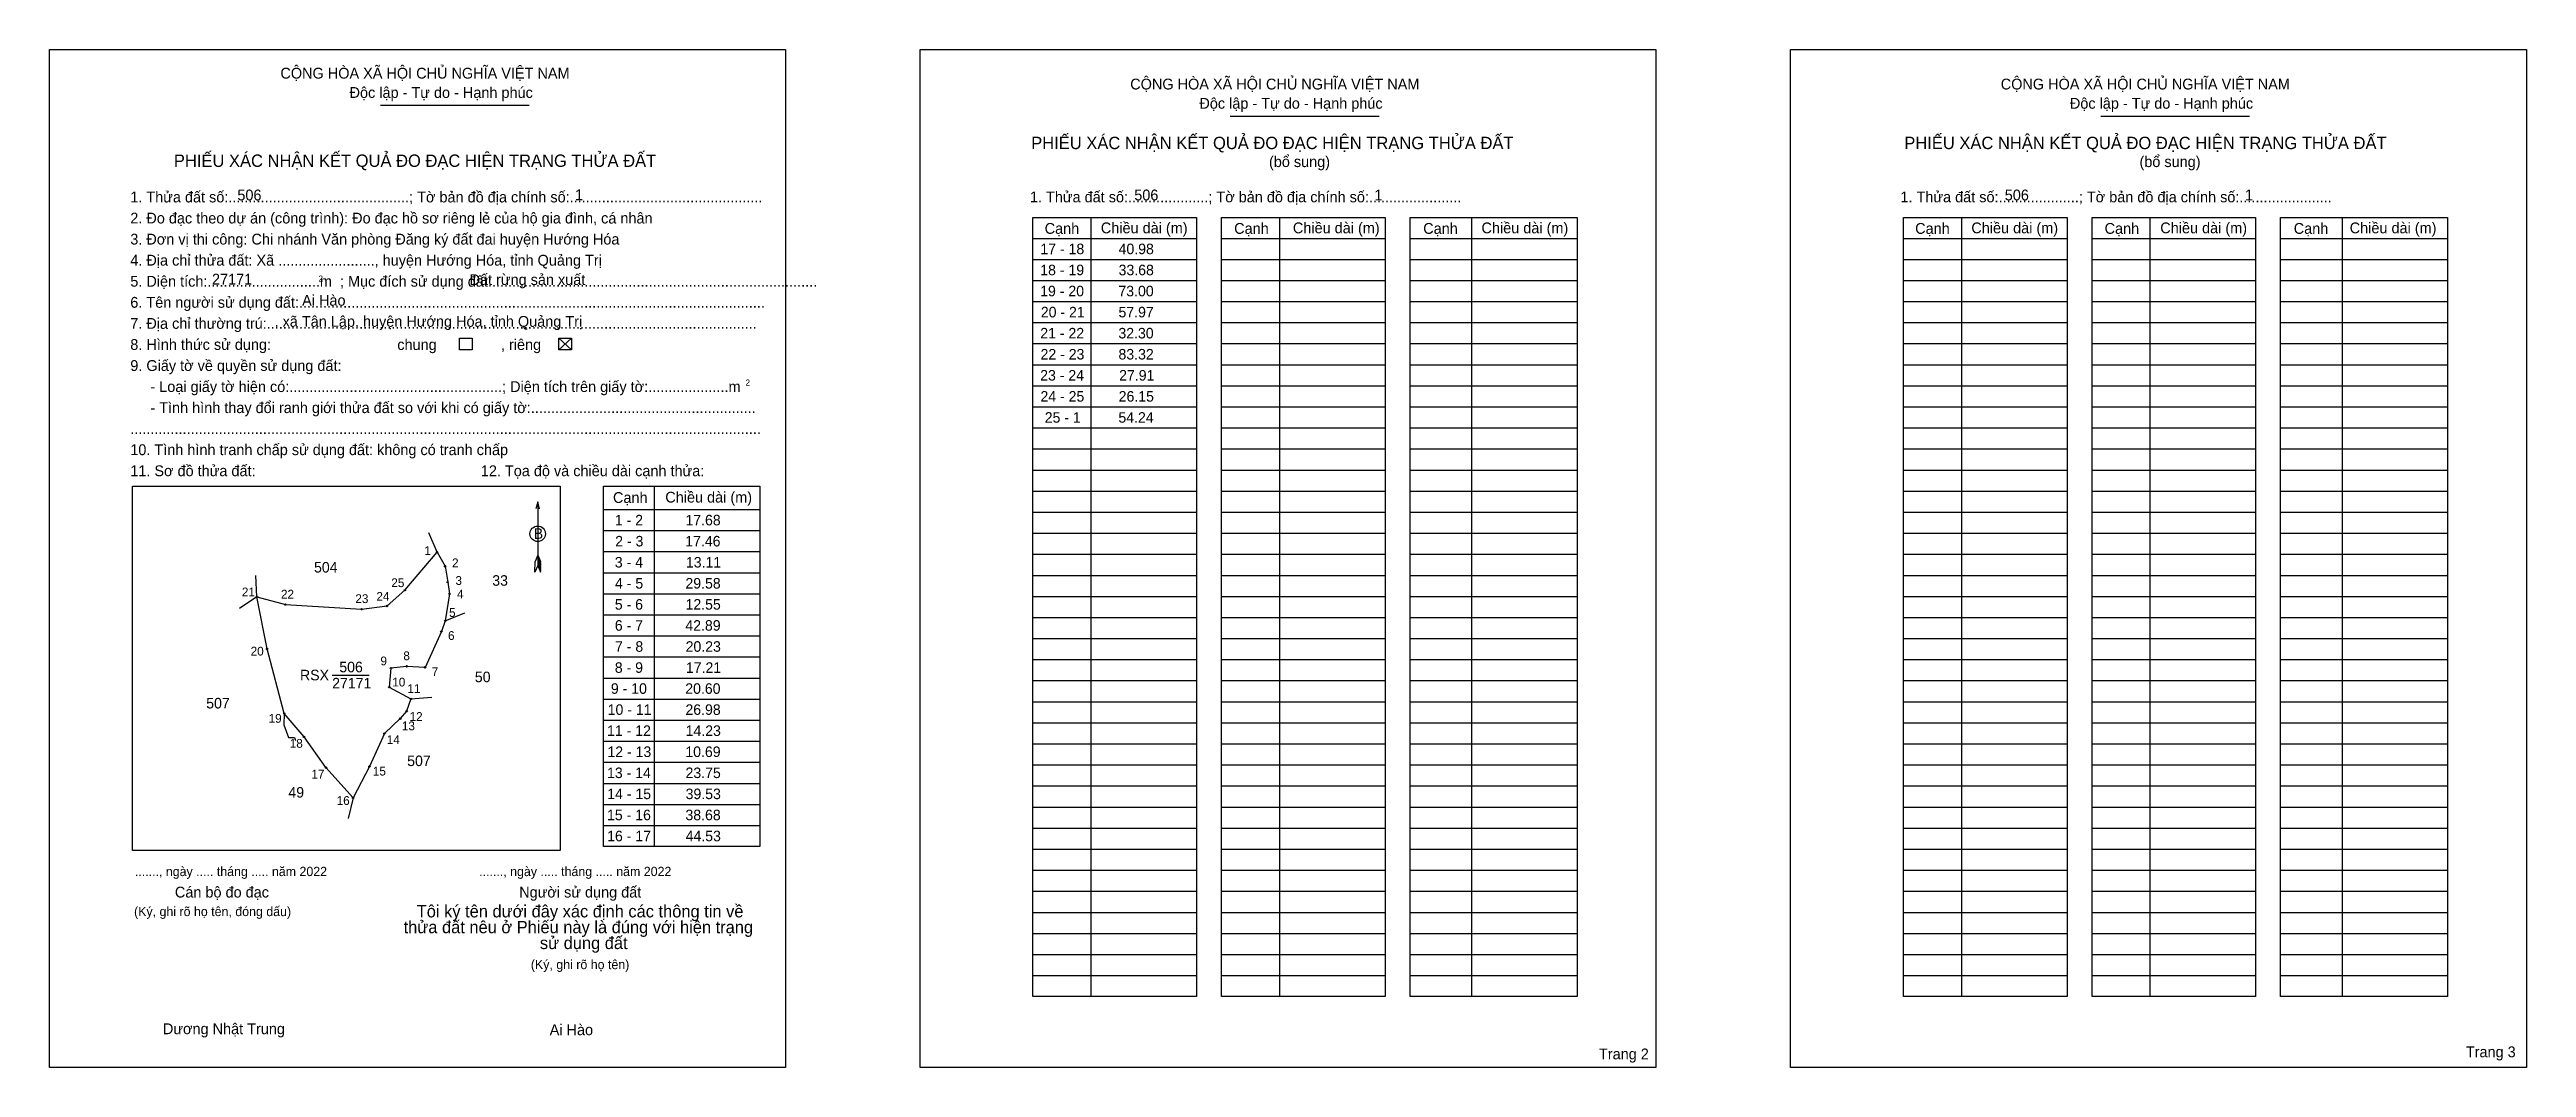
# Model space of a CAD drawing. Extents: x 543573 to 546278, y 1838455 to 1839566.
import ezdxf

# ---------------------------------------------------------------- set-up
doc = ezdxf.new("R2010")
doc.units = 0
for name, color, linetype in [('Level 1', 7, 'Continuous'), ('Level 10', 7, 'Continuous'), ('Level 11', 7, 'Continuous'), ('Level 13', 7, 'Continuous'), ('Level 2', 7, 'Continuous'), ('Level 25', 7, 'Continuous'), ('Level 27', 7, 'Continuous'), ('Level 36', 7, 'Continuous'), ('Level 48', 7, 'Continuous'), ('Level 50', 7, 'Continuous'), ('Level 52', 7, 'Continuous'), ('Level 55', 7, 'Continuous'), ('Level 6', 7, 'Continuous'), ('Level 9', 7, 'Continuous')]:
    doc.layers.add(name, color=color, linetype=linetype)

msp = doc.modelspace()

# ---------------------------------------------------------------- linework, layer by layer
at = {"layer": 'Level 1'}
for p, q in [((543573.4, 1839565.9), (543573.4, 1839565.9)), ((544523.8, 1839565.9), (544523.8, 1839565.9)), ((543934.7, 1839505.1), (544097.2, 1839505.1)), ((544862.5, 1839493.2), (545025, 1839493.2)), ((545812.9, 1839493.2), (545975.4, 1839493.2)), ((544710.4, 1839382.7), (544710.4, 1838532)), ((544916.2, 1839382.7), (544916.2, 1838532)), ((545125.9, 1839382.7), (545125.9, 1838532)), ((545660.7, 1839382.7), (545660.7, 1838532)), ((545866.6, 1839382.7), (545866.6, 1838532)), ((546076.3, 1839382.7), (546076.3, 1838532)), ((544647.1, 1839359.7), (544825.7, 1839359.7)), ((544853, 1839359.7), (545031.6, 1839359.7)), ((545058.9, 1839359.7), (545241.3, 1839359.7)), ((545597.5, 1839359.7), (545776.1, 1839359.7)), ((545803.4, 1839359.7), (545982, 1839359.7)), ((546009.2, 1839359.7), (546191.6, 1839359.7)), ((544647.1, 1839336.7), (544825.7, 1839336.7)), ((544853, 1839336.7), (545031.6, 1839336.7)), ((545058.9, 1839336.7), (545241.3, 1839336.7)), ((545597.5, 1839336.7), (545776.1, 1839336.7)), ((545803.4, 1839336.7), (545982, 1839336.7)), ((546009.2, 1839336.7), (546191.6, 1839336.7)), ((544647.1, 1839313.7), (544825.7, 1839313.7)), ((544853, 1839313.7), (545031.6, 1839313.7)), ((545058.9, 1839313.7), (545241.3, 1839313.7)), ((545597.5, 1839313.7), (545776.1, 1839313.7)), ((545803.4, 1839313.7), (545982, 1839313.7)), ((546009.2, 1839313.7), (546191.6, 1839313.7)), ((544647.1, 1839290.8), (544825.7, 1839290.8)), ((544647.1, 1839267.8), (544825.7, 1839267.8)), ((544853, 1839290.8), (545031.6, 1839290.8)), ((544853, 1839267.8), (545031.6, 1839267.8)), ((545058.9, 1839290.8), (545241.3, 1839290.8)), ((545058.9, 1839267.8), (545241.3, 1839267.8)), ((545597.5, 1839290.8), (545776.1, 1839290.8)), ((545597.5, 1839267.8), (545776.1, 1839267.8)), ((545803.4, 1839290.8), (545982, 1839290.8)), ((545803.4, 1839267.8), (545982, 1839267.8)), ((546009.2, 1839290.8), (546191.6, 1839290.8)), ((546009.2, 1839267.8), (546191.6, 1839267.8)), ((544129.5, 1839250.7), (544143.3, 1839237.9)), ((544129.5, 1839237.9), (544143.3, 1839250.7)), ((544647.1, 1839244.8), (544825.7, 1839244.8)), ((544853, 1839244.8), (545031.6, 1839244.8)), ((545058.9, 1839244.8), (545241.3, 1839244.8)), ((545597.5, 1839244.8), (545776.1, 1839244.8)), ((545803.4, 1839244.8), (545982, 1839244.8)), ((546009.2, 1839244.8), (546191.6, 1839244.8)), ((544647.1, 1839221.8), (544825.7, 1839221.8)), ((544853, 1839221.8), (545031.6, 1839221.8)), ((545058.9, 1839221.8), (545241.3, 1839221.8)), ((545597.5, 1839221.8), (545776.1, 1839221.8)), ((545803.4, 1839221.8), (545982, 1839221.8)), ((546009.2, 1839221.8), (546191.6, 1839221.8)), ((544647.1, 1839198.8), (544825.7, 1839198.8)), ((544853, 1839198.8), (545031.6, 1839198.8)), ((545058.9, 1839198.8), (545241.3, 1839198.8)), ((545597.5, 1839198.8), (545776.1, 1839198.8)), ((545803.4, 1839198.8), (545982, 1839198.8)), ((546009.2, 1839198.8), (546191.6, 1839198.8)), ((544647.1, 1839175.8), (544825.7, 1839175.8)), ((544853, 1839175.8), (545031.6, 1839175.8)), ((545058.9, 1839175.8), (545241.3, 1839175.8)), ((545597.5, 1839175.8), (545776.1, 1839175.8)), ((545803.4, 1839175.8), (545982, 1839175.8)), ((546009.2, 1839175.8), (546191.6, 1839175.8)), ((544647.1, 1839152.8), (544825.7, 1839152.8)), ((544853, 1839152.8), (545031.6, 1839152.8)), ((545058.9, 1839152.8), (545241.3, 1839152.8)), ((545597.5, 1839152.8), (545776.1, 1839152.8)), ((545803.4, 1839152.8), (545982, 1839152.8)), ((546009.2, 1839152.8), (546191.6, 1839152.8)), ((544647.1, 1839129.8), (544825.7, 1839129.8)), ((544647.1, 1839106.8), (544825.7, 1839106.8)), ((544853, 1839129.8), (545031.6, 1839129.8)), ((544853, 1839106.8), (545031.6, 1839106.8)), ((545058.9, 1839129.8), (545241.3, 1839129.8)), ((545058.9, 1839106.8), (545241.3, 1839106.8)), ((545597.5, 1839129.8), (545776.1, 1839129.8)), ((545597.5, 1839106.8), (545776.1, 1839106.8)), ((545803.4, 1839129.8), (545982, 1839129.8)), ((545803.4, 1839106.8), (545982, 1839106.8)), ((546009.2, 1839129.8), (546191.6, 1839129.8)), ((546009.2, 1839106.8), (546191.6, 1839106.8)), ((543663.9, 1839089.2), (543663.9, 1839089.2)), ((544233.4, 1839089.3), (544233.4, 1838695.7)), ((544647.1, 1839083.8), (544825.7, 1839083.8)), ((544853, 1839083.8), (545031.6, 1839083.8)), ((545058.9, 1839083.8), (545241.3, 1839083.8)), ((545597.5, 1839083.8), (545776.1, 1839083.8)), ((545803.4, 1839083.8), (545982, 1839083.8)), ((546009.2, 1839083.8), (546191.6, 1839083.8)), ((544106.4, 1839072), (544106.4, 1839002.5)), ((544178.2, 1839063.6), (544348.8, 1839063.6)), ((544647.1, 1839060.8), (544825.7, 1839060.8)), ((544853, 1839060.8), (545031.6, 1839060.8)), ((545058.9, 1839060.8), (545241.3, 1839060.8)), ((545597.5, 1839060.8), (545776.1, 1839060.8)), ((545803.4, 1839060.8), (545982, 1839060.8)), ((546009.2, 1839060.8), (546191.6, 1839060.8)), ((544178.2, 1839040.7), (544348.8, 1839040.7)), ((544647.1, 1839037.8), (544825.7, 1839037.8)), ((544853, 1839037.8), (545031.6, 1839037.8)), ((545058.9, 1839037.8), (545241.3, 1839037.8)), ((545597.5, 1839037.8), (545776.1, 1839037.8)), ((545803.4, 1839037.8), (545982, 1839037.8)), ((546009.2, 1839037.8), (546191.6, 1839037.8)), ((544103.3, 1838995.4), (544103.5, 1839006.9)), ((544106.4, 1839002.5), (544103.3, 1838995.4)), ((544106.4, 1839014), (544103.5, 1839006.9)), ((544106.4, 1839014), (544109.3, 1839006.9)), ((544106.4, 1839013), (544109.3, 1839005.8)), ((544106.4, 1839012), (544109.3, 1839004.8)), ((544106.4, 1839011), (544109.4, 1839003.8)), ((544106.4, 1839009.9), (544109.4, 1839002.8)), ((544106.4, 1839008.9), (544109.4, 1839001.7)), ((544106.4, 1839007.9), (544109.4, 1839000.7)), ((544106.4, 1839006.9), (544109.4, 1838999.7)), ((544106.4, 1839005.9), (544109.4, 1838998.6)), ((544106.4, 1839005), (544109.4, 1838997.6)), ((544106.4, 1839004), (544109.4, 1838996.6)), ((544106.4, 1839002.5), (544109.4, 1838995.4)), ((544109.4, 1838995.4), (544109.3, 1839006.9)), ((544178.2, 1839017.7), (544348.8, 1839017.7)), ((544647.1, 1839014.8), (544825.7, 1839014.8)), ((544853, 1839014.8), (545031.6, 1839014.8)), ((545058.9, 1839014.8), (545241.3, 1839014.8)), ((545597.5, 1839014.8), (545776.1, 1839014.8)), ((545803.4, 1839014.8), (545982, 1839014.8)), ((546009.2, 1839014.8), (546191.6, 1839014.8)), ((544178.2, 1838994.7), (544348.8, 1838994.7)), ((544178.2, 1838971.7), (544348.8, 1838971.7)), ((544647.1, 1838991.8), (544825.7, 1838991.8)), ((544853, 1838991.8), (545031.6, 1838991.8)), ((545058.9, 1838991.8), (545241.3, 1838991.8)), ((545597.5, 1838991.8), (545776.1, 1838991.8)), ((545803.4, 1838991.8), (545982, 1838991.8)), ((546009.2, 1838991.8), (546191.6, 1838991.8)), ((544178.2, 1838948.7), (544348.8, 1838948.7)), ((544647.1, 1838968.8), (544825.7, 1838968.8)), ((544647.1, 1838945.8), (544825.7, 1838945.8)), ((544853, 1838968.8), (545031.6, 1838968.8)), ((544853, 1838945.8), (545031.6, 1838945.8)), ((545058.9, 1838968.8), (545241.3, 1838968.8)), ((545058.9, 1838945.8), (545241.3, 1838945.8)), ((545597.5, 1838968.8), (545776.1, 1838968.8)), ((545597.5, 1838945.8), (545776.1, 1838945.8)), ((545803.4, 1838968.8), (545982, 1838968.8)), ((545803.4, 1838945.8), (545982, 1838945.8)), ((546009.2, 1838968.8), (546191.6, 1838968.8)), ((546009.2, 1838945.8), (546191.6, 1838945.8)), ((544178.2, 1838925.7), (544348.8, 1838925.7)), ((544647.1, 1838922.9), (544825.7, 1838922.9)), ((544853, 1838922.9), (545031.6, 1838922.9)), ((545058.9, 1838922.9), (545241.3, 1838922.9)), ((545597.5, 1838922.9), (545776.1, 1838922.9)), ((545803.4, 1838922.9), (545982, 1838922.9)), ((546009.2, 1838922.9), (546191.6, 1838922.9)), ((544178.2, 1838902.7), (544348.8, 1838902.7)), ((544647.1, 1838899.9), (544825.7, 1838899.9)), ((544853, 1838899.9), (545031.6, 1838899.9)), ((545058.9, 1838899.9), (545241.3, 1838899.9)), ((545597.5, 1838899.9), (545776.1, 1838899.9)), ((545803.4, 1838899.9), (545982, 1838899.9)), ((546009.2, 1838899.9), (546191.6, 1838899.9)), ((544178.2, 1838879.7), (544348.8, 1838879.7)), ((544647.1, 1838876.9), (544825.7, 1838876.9)), ((544853, 1838876.9), (545031.6, 1838876.9)), ((545058.9, 1838876.9), (545241.3, 1838876.9)), ((545597.5, 1838876.9), (545776.1, 1838876.9)), ((545803.4, 1838876.9), (545982, 1838876.9)), ((546009.2, 1838876.9), (546191.6, 1838876.9)), ((544178.2, 1838856.7), (544348.8, 1838856.7)), ((544178.2, 1838833.7), (544348.8, 1838833.7)), ((544647.1, 1838853.9), (544825.7, 1838853.9)), ((544853, 1838853.9), (545031.6, 1838853.9)), ((545058.9, 1838853.9), (545241.3, 1838853.9)), ((545597.5, 1838853.9), (545776.1, 1838853.9)), ((545803.4, 1838853.9), (545982, 1838853.9)), ((546009.2, 1838853.9), (546191.6, 1838853.9)), ((544178.2, 1838810.7), (544348.8, 1838810.7)), ((544647.1, 1838830.9), (544825.7, 1838830.9)), ((544647.1, 1838807.9), (544825.7, 1838807.9)), ((544853, 1838830.9), (545031.6, 1838830.9)), ((544853, 1838807.9), (545031.6, 1838807.9)), ((545058.9, 1838830.9), (545241.3, 1838830.9)), ((545058.9, 1838807.9), (545241.3, 1838807.9)), ((545597.5, 1838830.9), (545776.1, 1838830.9)), ((545597.5, 1838807.9), (545776.1, 1838807.9)), ((545803.4, 1838830.9), (545982, 1838830.9)), ((545803.4, 1838807.9), (545982, 1838807.9)), ((546009.2, 1838830.9), (546191.6, 1838830.9)), ((546009.2, 1838807.9), (546191.6, 1838807.9)), ((544178.2, 1838787.7), (544348.8, 1838787.7)), ((544647.1, 1838784.9), (544825.7, 1838784.9)), ((544853, 1838784.9), (545031.6, 1838784.9)), ((545058.9, 1838784.9), (545241.3, 1838784.9)), ((545597.5, 1838784.9), (545776.1, 1838784.9)), ((545803.4, 1838784.9), (545982, 1838784.9)), ((546009.2, 1838784.9), (546191.6, 1838784.9)), ((544178.2, 1838764.7), (544348.8, 1838764.7)), ((544647.1, 1838761.9), (544825.7, 1838761.9)), ((544853, 1838761.9), (545031.6, 1838761.9)), ((545058.9, 1838761.9), (545241.3, 1838761.9)), ((545597.5, 1838761.9), (545776.1, 1838761.9)), ((545803.4, 1838761.9), (545982, 1838761.9)), ((546009.2, 1838761.9), (546191.6, 1838761.9)), ((544178.2, 1838741.7), (544348.8, 1838741.7)), ((544647.1, 1838738.9), (544825.7, 1838738.9)), ((544853, 1838738.9), (545031.6, 1838738.9)), ((545058.9, 1838738.9), (545241.3, 1838738.9)), ((545597.5, 1838738.9), (545776.1, 1838738.9)), ((545803.4, 1838738.9), (545982, 1838738.9)), ((546009.2, 1838738.9), (546191.6, 1838738.9)), ((544178.2, 1838718.7), (544348.8, 1838718.7)), ((544647.1, 1838715.9), (544825.7, 1838715.9)), ((544853, 1838715.9), (545031.6, 1838715.9)), ((545058.9, 1838715.9), (545241.3, 1838715.9)), ((545597.5, 1838715.9), (545776.1, 1838715.9)), ((545803.4, 1838715.9), (545982, 1838715.9)), ((546009.2, 1838715.9), (546191.6, 1838715.9)), ((544131, 1838691.3), (544131, 1838691.3)), ((544647.1, 1838692.9), (544825.7, 1838692.9)), ((544853, 1838692.9), (545031.6, 1838692.9)), ((545058.9, 1838692.9), (545241.3, 1838692.9)), ((545597.5, 1838692.9), (545776.1, 1838692.9)), ((545803.4, 1838692.9), (545982, 1838692.9)), ((546009.2, 1838692.9), (546191.6, 1838692.9)), ((544647.1, 1838669.9), (544825.7, 1838669.9)), ((544647.1, 1838646.9), (544825.7, 1838646.9)), ((544853, 1838669.9), (545031.6, 1838669.9)), ((544853, 1838646.9), (545031.6, 1838646.9)), ((545058.9, 1838669.9), (545241.3, 1838669.9)), ((545058.9, 1838646.9), (545241.3, 1838646.9)), ((545597.5, 1838669.9), (545776.1, 1838669.9)), ((545597.5, 1838646.9), (545776.1, 1838646.9)), ((545803.4, 1838669.9), (545982, 1838669.9)), ((545803.4, 1838646.9), (545982, 1838646.9)), ((546009.2, 1838669.9), (546191.6, 1838669.9)), ((546009.2, 1838646.9), (546191.6, 1838646.9)), ((544647.1, 1838623.9), (544825.7, 1838623.9)), ((544853, 1838623.9), (545031.6, 1838623.9)), ((545058.9, 1838623.9), (545241.3, 1838623.9)), ((545597.5, 1838623.9), (545776.1, 1838623.9)), ((545803.4, 1838623.9), (545982, 1838623.9)), ((546009.2, 1838623.9), (546191.6, 1838623.9)), ((544647.1, 1838600.9), (544825.7, 1838600.9)), ((544853, 1838600.9), (545031.6, 1838600.9)), ((545058.9, 1838600.9), (545241.3, 1838600.9)), ((545597.5, 1838600.9), (545776.1, 1838600.9)), ((545803.4, 1838600.9), (545982, 1838600.9)), ((546009.2, 1838600.9), (546191.6, 1838600.9)), ((544647.1, 1838578), (544825.7, 1838578)), ((544853, 1838578), (545031.6, 1838578)), ((545058.9, 1838578), (545241.3, 1838578)), ((545597.5, 1838578), (545776.1, 1838578)), ((545803.4, 1838578), (545982, 1838578)), ((546009.2, 1838578), (546191.6, 1838578)), ((544647.1, 1838555), (544825.7, 1838555)), ((544853, 1838555), (545031.6, 1838555)), ((545058.9, 1838555), (545241.3, 1838555)), ((545597.5, 1838555), (545776.1, 1838555)), ((545803.4, 1838555), (545982, 1838555)), ((546009.2, 1838555), (546191.6, 1838555)), ((544377, 1838454.6), (544377, 1838454.6)), ((545327.3, 1838454.6), (545327.3, 1838454.6))]:
    msp.add_line(p, q, dxfattribs=at)
for points in [[(544647.1, 1839382.7), (544825.7, 1839382.7), (544825.7, 1838532), (544647.1, 1838532)], [(544853, 1839382.7), (545031.6, 1839382.7), (545031.6, 1838532), (544853, 1838532)], [(545058.9, 1839382.7), (545241.3, 1839382.7), (545241.3, 1838532), (545058.9, 1838532)], [(545597.5, 1839382.7), (545776.1, 1839382.7), (545776.1, 1838532), (545597.5, 1838532)], [(545803.4, 1839382.7), (545982, 1839382.7), (545982, 1838532), (545803.4, 1838532)], [(546009.2, 1839382.7), (546191.6, 1839382.7), (546191.6, 1838532), (546009.2, 1838532)], [(543663.9, 1839089.2), (544131, 1839089.2), (544131, 1838691.3), (543663.9, 1838691.3)], [(544178.2, 1839089.3), (544348.8, 1839089.3), (544348.8, 1838695.7), (544178.2, 1838695.7)]]:
    msp.add_lwpolyline(points, close=True, dxfattribs=at)
msp.add_lwpolyline([(544108.4, 1839064.6), (544106.4, 1839072), (544104.4, 1839064.6)], dxfattribs=at)
msp.add_circle((544106.4, 1839037.2), 8.49, dxfattribs=at)
at = {"layer": 'Level 10'}
msp.add_lwpolyline([(543904.8, 1838748.8), (543875.1, 1838781.9), (543851.4, 1838815.4), (543829.6, 1838841), (543811, 1838911.6), (543799.9, 1838968.5), (543831, 1838959.9), (543914.2, 1838954.9), (543941.9, 1838958.4), (543961.4, 1838975.8), (543996.6, 1839017.1), (544005.3, 1839001.7), (544008.2, 1838984.4), (544010.1, 1838971.5), (544005.5, 1838942.2), (544001.2, 1838930.5), (543983.4, 1838891.4), (543963.2, 1838892.5), (543946.2, 1838890.4), (543944.3, 1838869.9), (543968, 1838856.9), (543963.3, 1838843.5), (543956.3, 1838835.4), (543939, 1838819.1), (543922.7, 1838783.1)], close=True, dxfattribs=at)
at = {"layer": 'Level 11'}
for centre in [(543996.6, 1839017.1), (544005.3, 1839001.7), (543799.9, 1838968.5), (543961.4, 1838975.8), (544008.2, 1838984.4), (544010.1, 1838971.5), (543831, 1838959.9), (543914.2, 1838954.9), (543941.9, 1838958.4), (544005.5, 1838942.2), (544001.2, 1838930.5), (543811, 1838911.6), (543946.2, 1838890.4), (543963.2, 1838892.5), (543983.4, 1838891.4), (543944.3, 1838869.9), (543829.6, 1838841), (543956.3, 1838835.4), (543963.3, 1838843.5), (543968, 1838856.9), (543851.4, 1838815.4), (543939, 1838819.1), (543875.1, 1838781.9), (543922.7, 1838783.1), (543904.8, 1838748.8), (543904.8, 1838748.8)]:
    msp.add_circle(centre, 0.766, dxfattribs=at)
at = {"layer": 'Level 2'}
for points in [[(543573.4, 1839565.9), (544376.9, 1839565.9), (544376.9, 1838454.6), (543573.4, 1838454.6)], [(544523.8, 1839565.9), (545327.3, 1839565.9), (545327.3, 1838454.6), (544523.8, 1838454.6)], [(545474.2, 1839565.9), (546277.7, 1839565.9), (546277.7, 1838454.6), (545474.2, 1838454.6)]]:
    msp.add_lwpolyline(points, close=True, dxfattribs=at)
at = {"layer": 'Level 25'}
for p, q in [((543946.2, 1838890.4), (543944.3, 1838869.9)), ((543983.4, 1838891.4), (543963.2, 1838892.5)), ((543851.4, 1838815.4), (543829.6, 1838841)), ((543875.1, 1838781.9), (543851.4, 1838815.4)), ((543922.7, 1838783.1), (543904.8, 1838748.8))]:
    msp.add_line(p, q, dxfattribs=at)
at = {"layer": 'Level 27'}
for p, q in [((543996.6, 1839017.1), (543987.6, 1839038.2)), ((543799.9, 1838968.5), (543798.7, 1838991.5)), ((543799.9, 1838968.5), (543780.7, 1838955.8)), ((544005.5, 1838942.2), (544026.9, 1838950.8)), ((543968, 1838856.9), (543990.9, 1838858.8)), ((543904.8, 1838748.8), (543899.5, 1838726.5))]:
    msp.add_line(p, q, dxfattribs=at)
at = {"layer": 'Level 50'}
for points in [[(544020.9, 1839250.7), (544034.7, 1839250.7), (544034.7, 1839237.9), (544020.9, 1839237.9)], [(544129.5, 1839250.7), (544143.3, 1839250.7), (544143.3, 1839237.9), (544129.5, 1839237.9)]]:
    msp.add_lwpolyline(points, close=True, dxfattribs=at)
at = {"layer": 'Level 9'}
for p, q in [((543882, 1838882.9), (543922.4, 1838882.9)), ((543829.6, 1838841), (543829.4, 1838828.5)), ((543829.4, 1838828.5), (543834.5, 1838814.8)), ((543834.5, 1838814.8), (543840.7, 1838814.7)), ((543840.7, 1838814.7), (543841.8, 1838811.4))]:
    msp.add_line(p, q, dxfattribs=at)

# ---------------------------------------------------------------- texts
at = {"layer": 'Level 1'}
for s, height, p in [('CỘNG HÒA XÃ HỘI CHỦ NGHĨA VIỆT NAM', 11.803, (543825.5, 1839534.2)), ('CỘNG HÒA XÃ HỘI CHỦ NGHĨA VIỆT NAM', 11.803, (544753.3, 1839522.3)), ('CỘNG HÒA XÃ HỘI CHỦ NGHĨA VIỆT NAM', 11.803, (545703.7, 1839522.3)), ('Độc lập - Tự do - Hạnh phúc', 11.803, (543901, 1839513.1)), ('Độc lập - Tự do - Hạnh phúc', 11.803, (544828.8, 1839501.3)), ('Độc lập - Tự do - Hạnh phúc', 11.803, (545779.2, 1839501.3)), ('PHIẾU XÁC NHẬN KẾT QUẢ ĐO ĐẠC HIỆN TRẠNG THỬA ĐẤT', 13.49, (544645.2, 1839457.2)), ('PHIẾU XÁC NHẬN KẾT QUẢ ĐO ĐẠC HIỆN TRẠNG THỬA ĐẤT', 13.49, (545598.4, 1839457.2)), ('PHIẾU XÁC NHẬN KẾT QUẢ ĐO ĐẠC HIỆN TRẠNG THỬA ĐẤT', 13.49, (543709.2, 1839437.8)), ('(bổ sung)', 11.8, (544904.8, 1839437.6)), ('(bổ sung)', 11.8, (545855.2, 1839437.6)), ('1. Thửa đất số:.............................................; Tờ bản đồ địa chính số:................................................', 11.8028, (543661.6, 1839399)), ('1. Thửa đất số:....................; Tờ bản đồ địa chính số:.......................', 11.803, (544643.8, 1839399.1)), ('1. Thửa đất số:....................; Tờ bản đồ địa chính số:.......................', 11.803, (545594.2, 1839399.1)), ('2. Đo đạc theo dự án (công trình): Đo đạc hồ sơ riêng lẻ của hộ gia đình, cá nhân', 11.803, (543661.6, 1839376)), ('Cạnh', 11.8, (544659.9, 1839364.7)), ('Chiều dài (m)', 11.803, (544721.2, 1839365.3)), ('Cạnh', 11.8, (544866.8, 1839364.7)), ('Chiều dài (m)', 11.803, (544930.9, 1839365.3)), ('Cạnh', 11.8, (545073.2, 1839364.7)), ('Chiều dài (m)', 11.803, (545136.8, 1839365.3)), ('Cạnh', 11.8, (545610.3, 1839364.7)), ('Chiều dài (m)', 11.803, (545671.6, 1839365.3)), ('Cạnh', 11.8, (545817.1, 1839364.7)), ('Chiều dài (m)', 11.803, (545877.9, 1839365.3)), ('Cạnh', 11.8, (546023.6, 1839364.7)), ('Chiều dài (m)', 11.803, (546084.7, 1839365.3)), ('3. Đơn vị thi công: Chi nhánh Văn phòng Đăng ký đất đai huyện Hướng Hóa', 11.803, (543661.6, 1839353)), ('4. Địa chỉ thửa đất: Xã ........................, huyện Hướng Hóa, tỉnh Quảng Trị', 11.803, (543661.6, 1839330)), ('5. Diện tích:............................m  ; Mục đích sử dụng đất:.................................................................................', 11.8028, (543661.6, 1839307)), ('6. Tên người sử dụng đất:....................................................................................................................', 11.8028, (543661.6, 1839284)), ('2', 6.74, (543867, 1839312.4)), ('7. Địa chỉ thường trú:..........................................................................................................................', 11.8028, (543661.6, 1839261)), ('chung                , riêng', 11.803, (543953.1, 1839237.9)), ('9. Giấy tờ về quyền sử dụng đất:', 11.803, (543661.6, 1839215)), ('     - Loại giấy tờ hiện có:.....................................................; Diện tích trên giấy tờ:....................m', 11.8028, (543661.6, 1839192)), ('2', 6.74, (544333.2, 1839198.9)), ('     - Tình hình thay đổi ranh giới thửa đất so với khi có giấy tờ:........................................................', 11.8028, (543661.6, 1839169)), ('10. Tình hình tranh chấp sử dụng đất: không có tranh chấp', 11.803, (543661.6, 1839123.1)), ('.............................................................................................................................................................', 11.8028, (543661.6, 1839146.1)), ('11. Sơ đồ thửa đất:', 11.803, (543661.6, 1839100.1)), ('12. Tọa độ và chiều dài cạnh thửa:', 11.803, (544044.3, 1839100.1)), ('Cạnh', 11.8, (544188.6, 1839070.9)), ('Chiều dài (m)', 11.803, (544245.7, 1839071.3)), ('B', 11.5, (544102.1, 1839031.7)), ('......., ngày ..... tháng ..... năm 2022', 10.117, (543666.6, 1838663.5)), ('......., ngày ..... tháng ..... năm 2022', 10.117, (544042.5, 1838663.5)), ('Cán bộ đo đạc', 11.803, (543710.3, 1838640.1)), ('Người sử dụng đất', 11.803, (544086.2, 1838640.1)), ('(Ký, ghi rõ họ tên, đóng dấu)', 10.117, (543665.7, 1838619.8)), ('Tôi ký tên dưới đây xác định các thông tin về', 13.412, (543974.3, 1838618.4)), ('thửa đất nêu ở Phiếu này là đúng với hiện trạng', 13.412, (543960, 1838601.1)), ('sử dụng đất', 13.412, (544108.8, 1838583.8)), ('(Ký, ghi rõ họ tên)', 10.117, (544098.9, 1838561.9)), ('Dương Nhật Trung', 11.803, (543697.2, 1838490.9)), ('Trang 2', 11.8, (545265.1, 1838463.4)), ('Trang 3', 11.8, (546211.5, 1838465.7))]:
    msp.add_text(s, height=height, dxfattribs=at).set_placement(p)
at = {"layer": 'Level 13'}
for s, p in [('RSX', (543846.9, 1838877.2)), ('506', (543889.8, 1838886)), ('27171', (543882, 1838868.4))]:
    msp.add_text(s, height=11.5, dxfattribs=at).set_placement(p)
at = {"layer": 'Level 36'}
for s, p in [('504', (543862.2, 1838994.9)), ('33', (544056.8, 1838980.5)), ('50', (544037.8, 1838875.2)), ('507', (543744.5, 1838846.5)), ('507', (543963.9, 1838783.6)), ('49', (543834.2, 1838749.2))]:
    msp.add_text(s, height=11.5, dxfattribs=at).set_placement(p)
at = {"layer": 'Level 48'}
msp.add_text('8. Hình thức sử dụng:', height=11.803, dxfattribs=at).set_placement((543661.6, 1839238))
at = {"layer": 'Level 52'}
for s, p in [('17 - 18', (544655.2, 1839342.5)), ('40.98', (544740.6, 1839342.5)), ('18 - 19', (544655.1, 1839319.5)), ('33.68', (544740.6, 1839319.5)), ('19 - 20', (544655, 1839296.5)), ('73.00', (544740.4, 1839296.5)), ('20 - 21', (544655.7, 1839273.5)), ('57.97', (544740.5, 1839273.5)), ('21 - 22', (544655.1, 1839250.5)), ('32.30', (544740.4, 1839250.5)), ('23 - 24', (544655, 1839204.5)), ('22 - 23', (544655.4, 1839227.5)), ('83.32', (544740.5, 1839227.5)), ('27.91', (544741.2, 1839204.5)), ('24 - 25', (544655.3, 1839181.5)), ('26.15', (544740.7, 1839181.5)), ('25 - 1', (544660, 1839158.5)), ('54.24', (544740.4, 1839158.5)), ('1 - 2', (544190.6, 1839046.4)), ('17.68', (544267.7, 1839046.4)), ('2 - 3', (544191, 1839023.4)), ('17.46', (544267.5, 1839023.4)), ('3 - 4', (544190.6, 1839000.4)), ('13.11', (544268.2, 1839000.4)), ('4 - 5', (544190.8, 1838977.4)), ('29.58', (544267.7, 1838977.4)), ('5 - 6', (544190.6, 1838954.4)), ('6 - 7', (544190.6, 1838931.4)), ('42.89', (544267.6, 1838931.4)), ('12.55', (544267.8, 1838954.4)), ('7 - 8', (544190.8, 1838908.4)), ('20.23', (544267.9, 1838908.4)), ('8 - 9', (544190.6, 1838885.4)), ('17.21', (544268.2, 1838885.4)), ('9 - 10', (544186.3, 1838862.5)), ('20.60', (544267.5, 1838862.5)), ('10 - 11', (544182.8, 1838839.5)), ('26.98', (544267.7, 1838839.5)), ('11 - 12', (544182.1, 1838816.5)), ('14.23', (544267.9, 1838816.5)), ('13 - 14', (544182.1, 1838770.5)), ('12 - 13', (544182.5, 1838793.5)), ('23.75', (544267.8, 1838770.5)), ('10.69', (544267.6, 1838793.5)), ('14 - 15', (544182.3, 1838747.5)), ('39.53', (544267.9, 1838747.5)), ('15 - 16', (544182.1, 1838724.5)), ('38.68', (544267.7, 1838724.5)), ('16 - 17', (544182.2, 1838701.5)), ('44.53', (544267.9, 1838701.5))]:
    msp.add_text(s, height=11.5, dxfattribs=at).set_placement(p)
at = {"layer": 'Level 55'}
for s, p in [('1', (543996.5, 1839017.1)), ('2', (544005.2, 1839001.7)), ('21', (543799.7, 1838968.5)), ('25', (543961.2, 1838975.8)), ('3', (544008.1, 1838984.4)), ('4', (544009.9, 1838971.5)), ('22', (543830.8, 1838959.9)), ('23', (543914, 1838954.9)), ('24', (543941.6, 1838958.4)), ('5', (544005.4, 1838942.2)), ('6', (544001, 1838930.5)), ('20', (543810.7, 1838911.6)), ('9', (543946, 1838890.4)), ('8', (543963.1, 1838892.5)), ('7', (543983.3, 1838891.4)), ('10', (543944, 1838869.9)), ('19', (543829.3, 1838841)), ('13', (543956.1, 1838835.4)), ('12', (543963.1, 1838843.5)), ('11', (543967.7, 1838856.9)), ('18', (543851.2, 1838815.4)), ('14', (543938.8, 1838819.1)), ('17', (543874.8, 1838781.9)), ('15', (543922.5, 1838783.1)), ('16', (543904.6, 1838748.8))]:
    msp.add_text(s, height=0.383, dxfattribs=at).set_placement(p)
at = {"layer": 'Level 6'}
for s, height, p in [('506', 11.8, (543778.5, 1839401.2)), ('1', 11.8, (544147.1, 1839401.4)), ('506', 11.8, (544757.7, 1839401.2)), ('1', 11.8, (545019.9, 1839401.2)), ('506', 11.8, (545708.1, 1839401.2)), ('1', 11.8, (545970.3, 1839401.2)), ('27171', 11.8, (543750.8, 1839309.3)), ('Đất rừng sản xuất', 11.803, (544032, 1839308.8)), ('Ai Hào', 11.8, (543849.2, 1839286.2)), (', xã Tân Lập, huyện Hướng Hóa, tỉnh Quảng Trị', 11.803, (543819.1, 1839263.2)), ('Ai Hào', 11.8, (544119.5, 1838489.8))]:
    msp.add_text(s, height=height, dxfattribs=at).set_placement(p)
at = {"layer": 'Level 9'}
for s, p in [('1', (543982.6, 1839014)), ('2', (544012.9, 1839000.7)), ('21', (543783.4, 1838968.9)), ('22', (543826.1, 1838966.5)), ('23', (543907.3, 1838961.6)), ('24', (543930.3, 1838964.1)), ('25', (543946.6, 1838979)), ('3', (544016.6, 1838981.4)), ('4', (544018.3, 1838966.6)), ('5', (544009.6, 1838946.5)), ('6', (544008.5, 1838921.3)), ('20', (543793, 1838904.3)), ('9', (543934.7, 1838893.6)), ('8', (543959.7, 1838899.2)), ('7', (543990.7, 1838881.9)), ('10', (543947.6, 1838870.5)), ('11', (543964.1, 1838863.4)), ('19', (543812.6, 1838830.9)), ('12', (543966.5, 1838832.9)), ('18', (543835.7, 1838803.6)), ('14', (543941.6, 1838807.6)), ('13', (543958.1, 1838822.7)), ('15', (543926.4, 1838773.3)), ('17', (543859.3, 1838770)), ('16', (543886.9, 1838741.2))]:
    msp.add_text(s, height=9.58, dxfattribs=at).set_placement(p)

doc.saveas('drawing.dxf')
